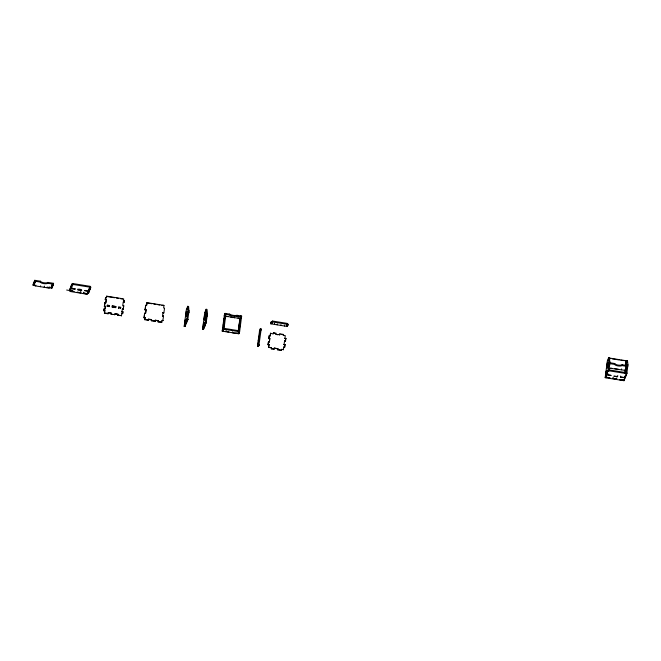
<?xml version="1.0" encoding="UTF-8"?>
<svg xmlns="http://www.w3.org/2000/svg" width="661" height="661" viewBox="0 0 661 661"><rect width="100%" height="100%" fill="white"/><g stroke="black" fill="none" stroke-linecap="round" stroke-linejoin="round"><path stroke-width="0.99" d="M33.05 285.188L33.414 283.693L34.331 283.842L34.215 284.717L33.298 284.569L33.05 285.188L35.694 285.94L48.964 288.08L49.203 286.899M33.298 284.569L33.414 283.693M34.215 284.717L34.455 284.131L33.529 283.982L33.645 283.106L34.141 281.875L35.058 282.024L35.446 281.065M33.529 283.982L34.141 281.875M34.025 282.743L34.95 282.891L35.33 281.933L34.405 281.784L34.769 280.297L40.486 281.222A3.9 1.347 7.4 0 0 43.8 282.743A3.9 1.347 7.4 0 0 47.856 282.404L53.574 283.329L53.211 284.817L52.293 284.668L51.905 285.626L52.83 285.775L52.946 284.899L52.021 284.751L51.905 285.626M34.405 281.784L34.769 280.297M34.95 282.891L35.058 282.024M35.694 285.94L35.801 285.065M53.458 284.197L47.741 283.28A3.9 1.347 7.4 0 1 43.684 283.61A3.9 1.347 7.4 0 1 40.371 282.09L40.486 281.222M40.486 286.709L40.594 285.841M44.171 287.304L44.411 286.122M47.121 287.783L47.237 286.907M47.741 283.28L47.856 282.404M48.964 288.08L49.079 287.205M52.103 287.593L51.178 287.452L51.294 286.577L52.211 286.725L51.855 288.213L49.088 287.766M51.855 288.213L52.211 286.725M51.178 287.452L51.409 286.857L52.335 287.006L52.946 284.899M53.211 284.817L53.574 283.329M72.247 290.609L69.736 290.113L70.636 287.262L71.562 287.411L71.248 288.774L75.065 289.064L71.371 288.469M69.736 290.113L70.636 287.262M83.674 292.451L83.559 293.319L87.12 294.228L70.165 291.493L70.397 290.311M70.165 291.493L70.52 290.005M71.132 286.023L72.057 286.172L71.942 287.048L71.024 286.899L71.132 286.023L71.925 284.048L72.85 284.197L73.09 283.577L90.053 286.312L89.689 287.799L90.615 287.948L90.731 287.081L89.805 286.932L89.689 287.799M71.248 288.774L71.487 287.593M71.024 286.899L71.925 284.048M71.809 284.916L72.735 285.065L72.85 284.197M72.735 285.065L73.09 283.577M74.941 289.369L75.048 288.493M77.891 289.84L81.7 290.129L77.891 289.84L77.998 288.973M80.849 291.666L80.733 292.542L76.924 292.253L80.609 292.848L80.725 291.972M83.559 293.319L83.798 292.137M87.12 294.228L87.235 293.352M83.683 293.013L87.368 293.608L87.483 292.732M87.368 293.608L87.731 292.121M88.409 291.014L89.012 288.907L88.409 291.014L89.334 291.162L89.442 290.286L88.524 290.138M87.616 292.988L88.541 293.137L89.442 290.286M88.904 289.774L89.822 289.923L90.731 287.081M103.794 310.794L104.835 310.637L103.794 310.794L104.141 308.745L105.066 308.894L105.405 306.274L104.355 306.44L105.405 306.274M104.355 306.44L104.934 302.639L105.859 302.788L106.305 299.301L105.264 299.458L106.305 299.301M105.264 299.458L105.611 297.409L106.537 297.557L106.718 296.161L123.673 298.896L123.367 300.598M103.917 310.488L104.141 308.745M104.479 306.126L104.934 302.639M105.388 299.152L105.611 297.409M111.056 314.281L114.865 314.562L111.056 314.281L111.296 313.099L108.346 312.628L108.107 313.801L104.421 313.215L104.711 310.943M104.942 309.199L105.281 306.588M104.81 302.945L105.735 303.093L106.181 299.607M105.487 297.714L106.413 297.863L106.718 296.161M104.421 313.215L104.835 310.637M107.429 305.175L107.189 306.357L107.429 305.175L109.272 305.473L109.156 306.349L107.313 306.051M108.107 313.801L108.346 312.628M109.032 306.654L109.272 305.473M115.675 307.729L115.906 306.547L112.221 305.952L111.982 307.134L115.791 307.415L112.907 307.282M114.741 314.876L114.981 313.694L117.931 314.165L117.691 315.347L121.5 315.636L117.815 315.041M117.691 315.347L117.931 314.165M118.856 307.018L118.616 308.2L118.856 307.018L120.699 307.315L120.467 308.497L120.699 307.315M121.376 315.941L121.798 313.364L122.715 313.512L122.946 311.769L121.897 311.934L122.946 311.769M121.897 311.934L122.359 309.009L123.285 309.158L123.739 305.671L122.69 305.828L123.268 302.036L124.194 302.184L124.417 300.441L123.491 300.292M121.798 313.364L122.599 313.826L122.822 312.083M122.359 309.009L123.161 309.464L123.739 305.671M123.268 302.036L124.07 302.49L124.417 300.441M144.024 317.809L145.065 317.652L144.024 317.809L144.594 313.364L145.643 313.207L146.098 309.712L145.048 309.877L146.098 309.712M145.048 309.877L145.627 305.432L146.676 305.266L147.015 302.655L163.969 305.382L163.631 308.001L164.556 308.15L163.854 312.901L162.928 312.752L163.854 312.901M144.148 317.503L144.718 313.058M145.172 309.563L145.751 305.118M157.987 321.841L161.796 322.122L157.987 321.841L158.227 320.659L155.277 320.18L155.038 321.362L151.352 320.767L151.592 319.594L148.642 319.114L148.403 320.296L144.718 319.701L144.941 317.958M144.594 313.364L145.519 313.512L145.974 310.026M145.627 305.432L146.552 305.58L147.015 302.655M144.718 319.701L145.065 317.652M148.403 320.296L148.642 319.114M151.352 320.767L151.592 319.594M155.038 321.362L155.277 320.18M161.672 322.436L162.028 320.378L162.945 320.527L162.028 320.378M162.482 316.247L163.523 316.082L162.482 316.247L163.052 312.446M162.821 320.841L163.523 316.082M184.179 326.385L185.576 322.304L186.501 322.452L185.105 326.534L184.179 326.385L186.352 309.645L187.691 306.316L188.608 306.456L188.963 311.471L188.6 312.959L187.683 312.81L188.154 310.455L187.691 306.316M187.187 311.794L186.262 311.645L185.559 316.404L186.485 316.553M185.105 326.534L185.576 322.304M185.683 322.708L185.576 324.171M187.79 319.238L186.385 323.32L185.468 323.179L186.865 319.089L187.79 319.238L187.674 320.114L186.749 319.965L186.865 319.089M187.41 312.901L186.799 315.008L187.41 312.901L188.327 313.05L187.972 314.537M186.385 323.32L186.501 322.452M186.749 319.965L187.922 312.199L188.848 312.347L187.674 320.114M202.588 329.352L203.993 325.27L204.91 325.419L203.514 329.5L202.588 329.352L204.761 312.612L206.1 309.274L207.017 309.422L207.488 313.57L207.009 315.925L207.257 315.314L206.339 315.165L206.092 315.776L206.562 313.421L206.1 309.274M204.893 319.519L203.968 319.37L204.67 314.611L205.596 314.76M203.877 326.137L205.274 322.056L206.199 322.204L204.794 326.286L203.877 326.137L203.993 325.27M207.257 315.314L206.083 323.08L205.158 322.932L205.274 322.056M204.794 326.286L204.91 325.419M205.158 322.932L206.339 315.165M206.629 316.883L206.744 316.016L206.496 316.627M206.083 323.08L206.199 322.204M224.244 315.421L225.062 313.38L229.673 314.124A4.685 1.619 7.4 0 0 237.043 315.314L241.653 316.057L239.613 331.748L238.795 333.788L222.203 331.12L224.368 315.115L225.294 315.264L225.178 316.132L239.926 318.511M225.426 315.512L224.5 315.371L224.616 314.496M224.814 314L224.5 315.371M222.203 331.12L223.021 329.079L225.062 313.38M223.707 327.468L223.93 325.724M225.979 313.529L223.947 329.228L223.699 329.847L222.774 329.699L222.889 328.823L222.575 330.186L223.501 330.335L223.253 330.954L222.327 330.806M225.897 331.706L226.128 330.533M239.588 321.122L240.612 316.776L236.927 316.189A4.685 1.619 7.4 0 1 229.557 315L229.673 314.124M228.772 331.285L228.656 332.153L226.021 331.401M232.457 331.88L232.35 332.747L236.035 333.342L236.142 332.475M234.506 316.743L234.267 317.924M236.927 316.189L237.043 315.314M238.084 318.214L238.191 317.338M238.332 330.153L240.034 317.635M238.357 331.839L238.001 333.334L238.918 333.483M238.795 333.788L239.142 331.169M239.819 325.939L239.712 327.377M240.282 323.014L240.381 321.585M240.174 317.891L241.091 318.04L241.207 317.164M241.091 318.04L241.405 316.677L240.48 316.528L240.728 315.908L238.447 332.219L239.365 332.367L239.48 331.5L239.166 332.863L237.993 332.772M258.715 345.802L258.468 346.422L257.542 346.273L258.104 344.29L257.988 345.158L258.914 345.306L259.021 344.439L258.715 345.802L257.534 345.711L258.211 340.473L259.137 340.622M258.211 340.473L259.583 330.574L260.277 328.848L261.194 328.996L258.914 345.306M257.542 346.273L257.658 345.397L258.583 345.546L258.468 346.422M257.988 345.158L260.277 328.848M260.831 330.558L261.194 328.996M268.011 344.728L269.06 344.563L268.011 344.728L268.473 341.803L269.399 341.952L269.853 338.465L268.804 338.622L269.853 338.465M268.804 338.622L269.267 335.697L270.192 335.846L270.531 333.227L273.175 333.987L273.406 332.805L276.174 333.251L275.934 334.433L277.777 334.73M270.729 323.799L270.969 322.618L270.729 323.799L287.32 326.476L287.56 325.295L286.634 325.146L286.519 326.013L287.444 326.162M268.135 344.414L268.473 341.803M268.928 338.316L269.267 335.697M270.853 323.493L271.778 323.642L272.026 323.022L271.101 322.874L271.217 321.998L272.58 321.039L287.328 323.411L286.965 324.906L287.89 325.055L288.006 324.179L287.081 324.03L286.965 324.906M271.101 322.874L271.415 321.51M268.597 347.488L271.481 347.628L268.597 347.488L268.936 344.877M269.275 342.258L269.729 338.771M269.143 336.003L270.068 336.152L270.531 333.227M268.721 347.182L269.06 344.563M271.778 323.642L271.886 322.766M271.299 322.378L272.216 322.527L272.332 321.659M272.216 322.527L272.58 321.039M271.25 348.81L274.133 348.942L271.25 348.81L271.481 347.628M274.414 324.394L274.654 323.212M274.009 349.256L274.249 348.074L277.934 348.669L277.703 349.843L281.388 350.437L281.619 349.256L283.47 349.553L281.503 349.57L281.388 350.437M277.182 324.84L277.298 323.964M277.703 349.843L277.934 348.669M279.628 335.028L279.859 333.846L283.544 334.441L283.437 335.309L285.279 335.606L284.817 338.531L285.858 338.374L284.817 338.531M280.867 325.435L280.983 324.559M279.859 333.846L279.743 334.714L275.934 334.433M283.313 335.614L283.544 334.441M284.552 326.03L284.668 325.154M283.346 349.867L283.809 346.942L284.726 347.091L285.065 344.472L284.023 344.637L285.065 344.472M284.023 344.637L284.602 340.836L285.519 340.985L285.858 338.374M286.519 326.013L286.882 324.526M283.809 346.942L284.602 347.397L284.941 344.786M284.602 340.836L285.395 341.291L285.734 338.68M287.32 326.476L287.56 325.295M286.767 325.394L287.692 325.543L288.006 324.179M625.686 365.979L626.314 361.096L626.562 360.476L627.487 360.625L627.95 364.765L626.793 373.655L623.976 380.703L605.179 377.671L607.352 360.931L608.682 357.593L609.607 357.741L609.706 363.376M607.476 367.838L606.558 367.69L607.252 362.93L608.178 363.079M609.599 364.244L608.674 364.095L609.037 362.608L614.747 363.525A3.9 1.347 7.4 0 0 618.068 365.054A3.9 1.347 7.4 0 0 622.125 364.715L627.834 365.64L627.586 366.252M609.302 359.452L609.483 358.055L626.438 360.782L625.81 365.665M605.179 377.671L607.996 370.631L609.145 361.741L608.682 357.593M627.727 366.508L622.009 365.591A3.9 1.347 7.4 0 1 617.952 365.921A3.9 1.347 7.4 0 1 614.639 364.401L614.747 363.525M616.779 377.993L616.548 379.174L612.854 378.579L613.094 377.398M617.63 376.456L613.821 376.175L617.506 376.77L617.746 375.588M622.009 365.591L622.125 364.715M620.58 376.935L624.265 377.522L620.456 377.241L620.696 376.059M621.505 369.78L621.621 368.912M625.595 365.054L626.107 361.129L625.19 360.98M625.232 369.466L625 371.209L626.05 371.044M623.976 380.703L624.091 379.827M624.785 373.515L625.199 370.375L626.802 366.359L625.628 374.126L626.545 374.275L626.661 373.407M624.1 380.389L624.215 379.521M625.446 369.755L625.554 368.888M625.793 368.301L625.678 369.169L626.603 369.317M624.587 378.596L624.471 379.464L623.554 379.315L623.059 380.554M626.174 367.937L626.281 367.062L625.306 369.507M626.562 360.476L626.669 366.103M52.335 287.006L52.83 285.775M70.661 290.253L70.413 290.873L74.098 291.468L70.289 291.187M71.942 287.048L71.446 288.279L70.529 288.13M89.805 286.932L90.053 286.312M88.541 293.137L89.334 291.162M89.822 289.923L90.615 287.948M112.221 305.952L115.906 306.547M111.296 313.099L108.222 312.934M114.981 313.694L117.807 314.479M163.969 305.382L161.854 305.374M158.227 320.659L155.153 320.494M187.261 308.323L187.154 309.761M186.262 311.645L187.063 312.099M186.584 313.554L186.253 316.735M186.435 315.338L186.683 314.719L186.319 316.214M187.683 312.81L187.922 312.199M185.105 319.891L184.535 324.336M185.791 319.66L185.683 321.097M188.327 313.05L188.088 313.669L187.162 313.521M188.6 312.959L188.848 312.347M204.67 314.611L205.472 315.066M203.968 319.37L205.017 319.205M203.522 322.857L203.067 326.988M225.054 316.445L225.872 314.405L229.557 315M222.997 325.014L224.046 324.848M227.946 316.578L225.971 316.594M223.815 328.971L224.054 328.352L238.803 330.731M230.706 317.024L232.424 317.627M240.959 317.784L241.653 316.057M239.249 323.741L238.795 327.228M259.591 337.135L258.79 336.68M273.406 332.805L275.125 333.408M274.249 348.074L277.81 348.975M287.692 325.543L287.89 325.055M608.252 359.609L608.153 361.046M609.359 358.361L609.607 357.741M607.575 364.839L607.244 368.02M607.426 366.624L607.674 366.004L607.319 367.499M608.674 364.095L608.921 363.484L614.639 364.401M606.104 371.176L605.65 375.308M606.781 370.945L606.682 372.383M609.211 365.203L609.839 363.633L608.913 370.78L608.665 371.399L607.748 371.251L607.856 370.375L606.955 373.225L607.88 373.374L607.385 374.605L606.459 374.457L606.575 373.589L605.782 375.564L605.666 376.44L606.591 376.588L606.096 377.819M608.781 370.524L609.029 369.904L625.984 372.639L625.744 373.258M611.921 368.235L609.954 368.251L625.199 370.375M614.87 368.714L618.556 369.309M626.818 362.294L627.487 360.625M626.958 367.83L627.206 367.21L626.843 368.706M624.339 379.216L625.38 376.621L625.265 377.489L624.339 377.34L624.835 376.109L625.76 376.258L626.909 372.787M609.516 358.452L610.442 358.601M612.284 358.898L619.332 359.972M621.332 360.295L623.323 360.609M609.145 361.741L610.07 361.889M627.025 364.616L627.95 364.765M72.983 284.453L89.937 287.18M607.996 370.631L626.793 373.655M52.401 283.8L53.326 283.949M34.653 281.173L40.371 282.09M78.923 289.121L80.766 289.419M51.525 285.99L52.45 286.139M69.851 289.237L70.768 289.386M272.464 321.907L287.213 324.287M271.217 321.998L272.134 322.147M240.373 317.396L241.29 317.544M66.654 290.039L70.281 290.625M107.594 296.632L114.576 297.756M116.567 298.078L118.567 298.4M120.558 298.722L122.558 299.045M146.891 302.961L151.873 303.763M153.873 304.085L155.864 304.407M157.863 304.729L159.855 305.052M606.344 377.2L610.029 377.795L606.22 377.514M612.978 378.274L616.672 378.869M623.306 379.935L619.497 379.654L623.183 380.24M204.761 312.612L205.687 312.76M188.154 310.455L189.071 310.604M206.562 313.421L207.488 313.57M188.038 311.323L188.963 311.471M206.447 314.289L207.372 314.438M187.79 311.942L188.716 312.091M206.199 314.909L207.124 315.057M224.839 318.751L223.79 318.908L224.715 319.056M107.305 305.489L109.148 305.787M118.732 307.324L120.575 307.621M118.74 307.894L120.591 308.191M259.583 330.574L260.508 330.723M281.578 334.449L283.42 334.747M186.997 319.346L187.922 319.494M205.406 322.312L206.331 322.461M259.467 331.45L260.393 331.599M259.343 331.756L260.269 331.905M186.071 321.064L186.997 321.213M204.48 324.03L205.406 324.179M238.456 329.847L239.373 329.996M185.964 321.94L186.881 322.089M204.373 324.906L205.29 325.055M223.021 329.079L239.613 331.748M184.791 324.278L185.708 324.427M203.2 327.245L204.117 327.393M184.675 325.154L185.601 325.303M203.084 328.12L204.009 328.269M148.518 319.42L151.468 319.899M104.545 312.901L108.23 313.496M144.842 319.395L148.527 319.99M151.476 320.461L155.161 321.056M258.236 344.538L259.162 344.687M257.906 344.778L258.831 344.926M277.827 349.537L281.512 350.132M621.497 360.385A4.685 1.619 7.4 0 1 620.96 360.485M204.199 322.626L203.976 324.369L204.199 322.626M204.993 316.52L204.538 320.007L204.993 316.52M205.67 311.29L205.447 313.033L205.67 311.29M205.323 317.098L205.216 317.974L205.819 315.867L205.323 317.098M607.913 365.417L607.798 366.293L608.401 364.186L607.913 365.417M84.649 290.6L88.334 291.195L84.649 290.6M607.31 374.795L610.995 375.39L607.31 374.795"/></g></svg>
